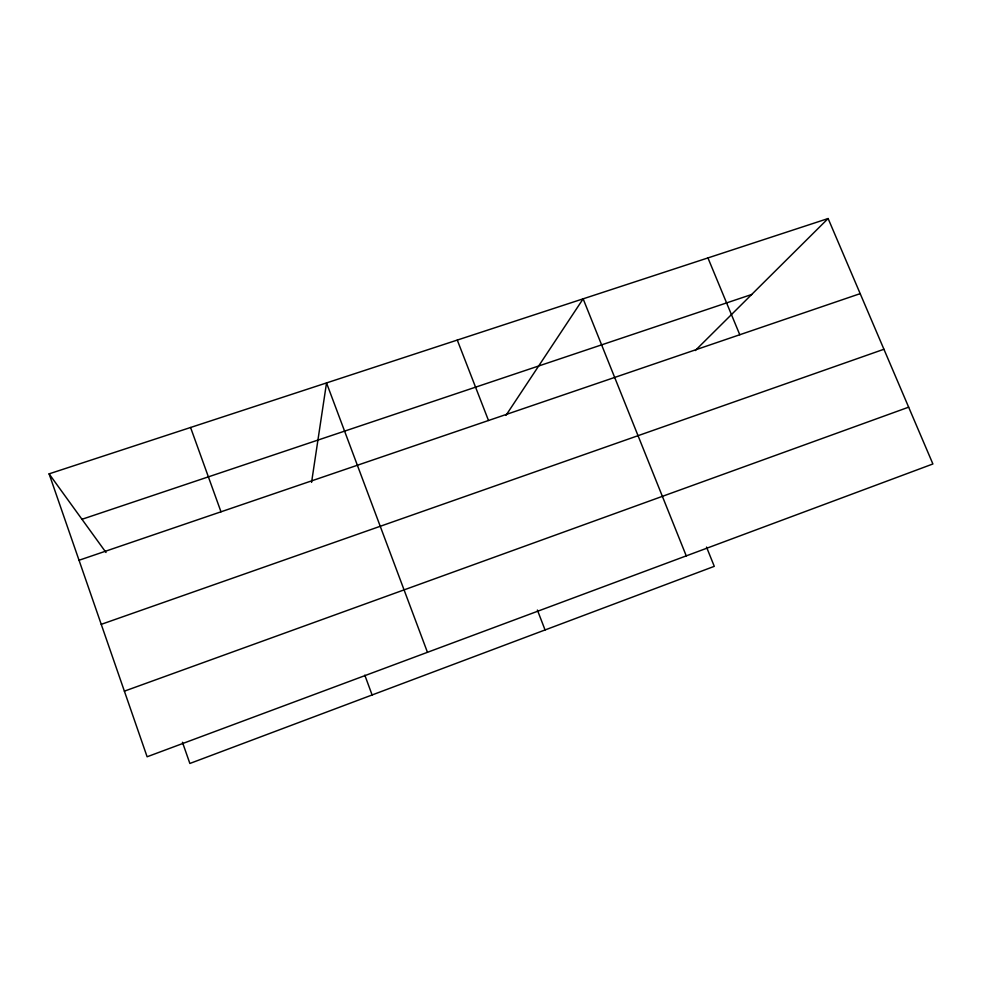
<?xml version="1.0" encoding="UTF-8"?>
<svg xmlns="http://www.w3.org/2000/svg" width="982" height="982" viewBox="0 0 982 982"><rect width="100%" height="100%" fill="white"/><g stroke="black" fill="none" stroke-linecap="round" stroke-linejoin="round"><path stroke-width="1.47" d="M311.564 482.383L326.527 382.931L427.452 652.306M505.976 415.361L583.136 298.823L686.258 555.873M695.256 350.549L828.121 218.532L932.9 463.97L147.116 756.778L49.1 473.852L828.121 218.532M124.383 691.156L908.657 407.174M101.244 624.343L883.935 349.261M79.039 560.256L860.183 293.643M81.985 519.282L751.684 294.49M49.1 473.852L105.995 552.485M707.948 257.922L739.777 334.739M706.512 547.072L714.282 566.344L189.87 763.468L182.443 742.257M457.281 340.079L488.496 420.492M537.387 610.055L545.059 629.953M364.801 675.137L372.104 694.961M190.569 427.489L220.987 511.806"/></g></svg>
